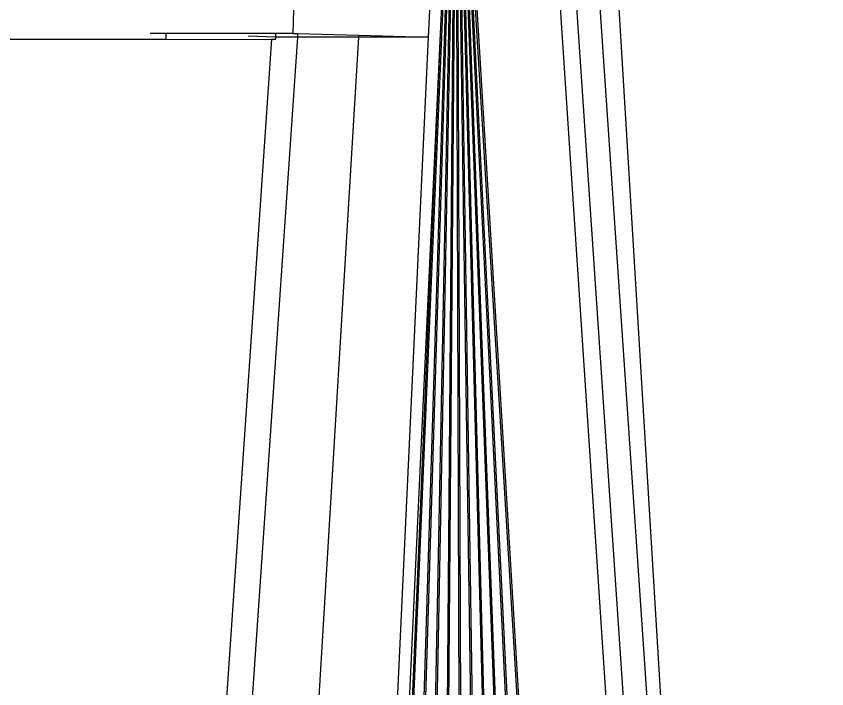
# Model space of a CAD drawing. Header units: millimetres. Extents: x 90964 to 877642, y 656808 to 1438307.
# Drawn here: x 862303 to 863161, y 1268979 to 1269691 of the extents above; entities that cross this region are included whole.
import ezdxf

# ---------------------------------------------------------------- set-up
doc = ezdxf.new("R2010")
doc.units = ezdxf.units.MM
doc.header["$LTSCALE"] = 300
doc.layers.add('SectionCutEdges', color=7, linetype='Continuous')

msp = doc.modelspace()

# ---------------------------------------------------------------- linework, layer by layer
at = {"color": 251}
for p, q in [((862873.59, 1269773.91), (863121.79, 1266026.53)), ((862935.68, 1269777.88), (863103.88, 1266997.82)), ((862756.09, 1269743.81), (862599.13, 1266026.53)), ((862758.05, 1269743.93), (862643.51, 1266026.53)), ((862759.63, 1269744.02), (862645.09, 1266026.53)), ((862761.58, 1269744.14), (862689.46, 1266026.53)), ((862763.16, 1269744.24), (862691.04, 1266026.53)), ((862765.09, 1269744.35), (862735.4, 1266026.53)), ((862766.67, 1269744.45), (862736.99, 1266026.53)), ((862754.51, 1269743.71), (862752.13, 1269687.35)), ((862768.58, 1269744.57), (862781.34, 1266026.53)), ((862770.17, 1269744.66), (862782.92, 1266026.53)), ((862772.07, 1269744.78), (862827.26, 1266026.53)), ((862773.65, 1269744.87), (862828.84, 1266026.53)), ((862775.53, 1269744.99), (862873.18, 1266026.53)), ((862777.11, 1269745.09), (862874.76, 1266026.53)), ((862778.99, 1269745.2), (862919.08, 1266026.53)), ((862780.57, 1269745.3), (862920.66, 1266026.53)), ((862782.43, 1269745.41), (862964.97, 1266026.53)), ((862784, 1269745.5), (862966.56, 1266026.53)), ((862785.85, 1269745.62), (863010.86, 1266026.53)), ((862787.43, 1269745.71), (863012.44, 1266026.53)), ((862596.88, 1269722.65), (862595.59, 1269672.67)), ((862739.17, 1269668.71), (862740.5, 1269697.25)), ((862752.13, 1269687.35), (862581.48, 1266026.53)), ((862752.13, 1269687.35), (862597.55, 1266026.53)), ((862600.36, 1269668.66), (862352.11, 1266026.53)), ((862461.24, 1269672.67), (862444.62, 1269672.67)), ((862665.24, 1269668.66), (862445.52, 1266026.53)), ((862461.24, 1269672.67), (862461.24, 1269666.35)), ((862577.56, 1269672.67), (862461.24, 1269672.67)), ((862577.56, 1269668.85), (862548.25, 1269669.66)), ((862569.38, 1266026.53), (862739.17, 1269668.66)), ((862577.56, 1269668.85), (862577.56, 1269672.67)), ((862595.59, 1269672.67), (862577.56, 1269672.67)), ((862584.25, 1269668.66), (862577.56, 1269668.85)), ((862577.56, 1269666.55), (862577.56, 1269668.85)), ((862600.36, 1269668.66), (862584.25, 1269668.66)), ((862595.59, 1269672.67), (862600.63, 1269672.53)), ((862600.63, 1269672.53), (862600.36, 1269668.66)), ((862665.24, 1269668.66), (862600.36, 1269668.66)), ((862600.63, 1269672.53), (862665.36, 1269670.75)), ((862665.36, 1269670.75), (862665.24, 1269668.66)), ((862739.17, 1269668.66), (862665.24, 1269668.66)), ((862665.36, 1269670.75), (862739.17, 1269668.71)), ((862739.17, 1269668.66), (862739.17, 1269668.71)), ((862315.75, 1269666.35), (862251.41, 1269666.35)), ((862461.24, 1269666.35), (862315.75, 1269666.35)), ((862573.03, 1269666.54), (862324.92, 1266026.53)), ((862461.24, 1269666.35), (862573.03, 1269666.54)), ((862573.03, 1269666.54), (862577.56, 1269666.55))]:
    msp.add_line(p, q, dxfattribs=at)
at = {"layer": 'SectionCutEdges', "color": 251}
for p, q in [((862890.58, 1269777.26), (863160.54, 1265791.1)), ((863103.88, 1266997.82), (862915.69, 1269776.47))]:
    msp.add_line(p, q, dxfattribs=at)

doc.saveas('drawing.dxf')
